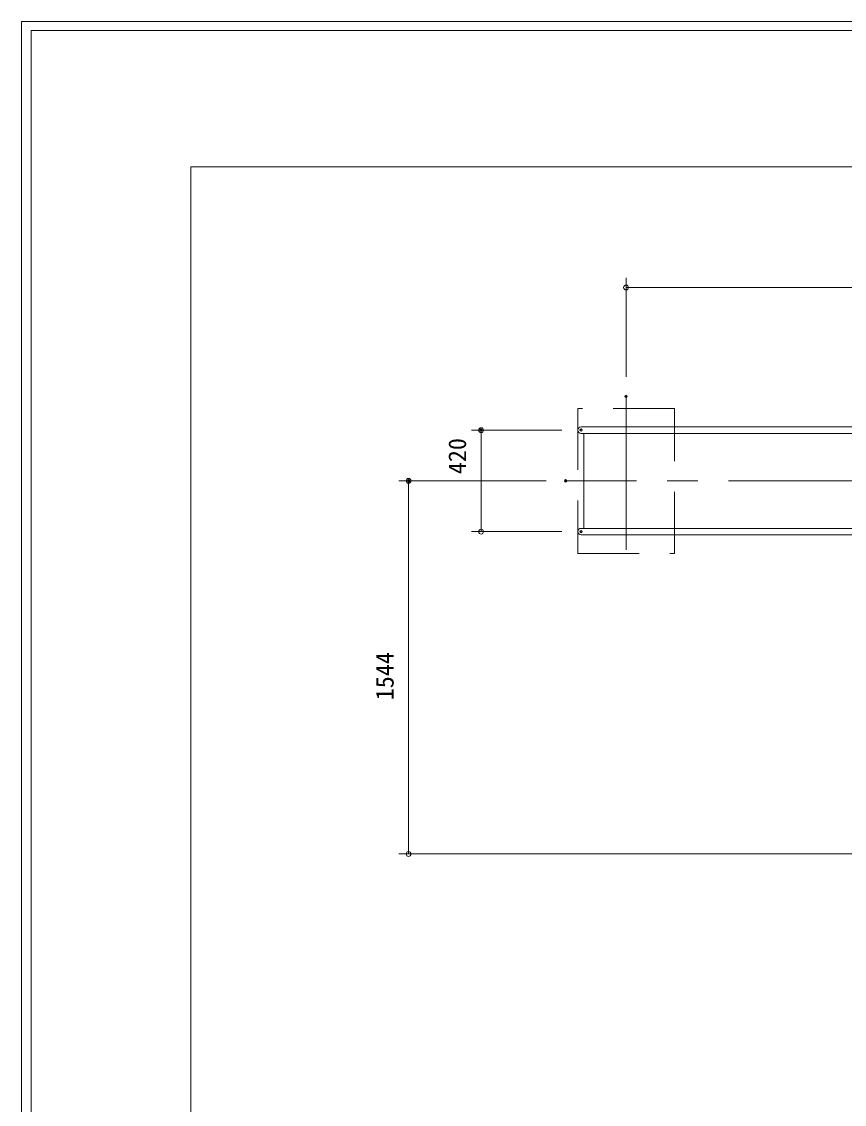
# Model space of a CAD drawing. Units: millimetres at full size, sheet at 1:20; details may follow other scales. Extents: x 10 to 16810, y -17 to 11897.
# Drawn here: x 10 to 3415, y 7417 to 11897 of the extents above; entities that cross this region are included whole.
import ezdxf
from ezdxf.enums import TextEntityAlignment as Align

# ---------------------------------------------------------------- set-up
doc = ezdxf.new("R2010")
doc.units = ezdxf.units.MM
doc.header["$LTSCALE"] = 20
doc.header["$PDMODE"] = 32
doc.header["$PDSIZE"] = 10
doc.linetypes.add('USER1', pattern=[50.8, 31.75, -6.35, 6.35, -6.35])
doc.linetypes.add('USER2', pattern=[19.05, 12.7, -6.35])
for name, color, linetype, lineweight in [('DEFPOINTS_3', 7, 'Continuous', 0), ('LY_2', 7, 'Continuous', 0), ('LY_5', 2, 'Continuous', 18), ('LY_6', 7, 'Continuous', 0)]:
    doc.layers.add(name, color=color, linetype=linetype, lineweight=lineweight)
doc.styles.add('ＭＳ ゴシック', font='')
doc.styles.get('ＭＳ ゴシック').set_extended_font_data('MS Gothic')

# ---------------------------------------------------------------- blocks, each defined once
blk = doc.blocks.new('-011-_DOTBLANK')
at = {"color": 7, "linetype": 'Continuous', "lineweight": 0}
blk.add_line((-0.5, 0), (-1, 0), dxfattribs=at)
blk.add_circle((0, 0), 0.5, dxfattribs=at)

msp = doc.modelspace()

# ---------------------------------------------------------------- linework, layer by layer
at = {"layer": 'DEFPOINTS_3'}
for p, q in [((16810, 11896.7), (10, 11896.7)), ((10, 11896.7), (10, 16.7))]:
    msp.add_line(p, q, dxfattribs=at)
at = {"layer": 'LY_2'}
for p, q in [((710, 11296.7), (710, 616.7)), ((16110, 11296.7), (710, 11296.7))]:
    msp.add_line(p, q, dxfattribs=at)
at = {"layer": 'LY_5', "color": 7, "lineweight": 0}
for p, q in [((16769.92, 11860.11), (50.08, 11860.11)), ((50.08, 11860.11), (50.08, -16.7)), ((2325.3, 10220.3), (5716.51, 10220.3)), ((2325.3, 10193.1), (5716.51, 10193.1)), ((2337.4, 9800.3), (2337.4, 10193.1)), ((2325.3, 9800.3), (5716.51, 9800.3)), ((2325.3, 9773.1), (5716.51, 9773.1))]:
    msp.add_line(p, q, dxfattribs=at)
at = {"layer": 'LY_5', "color": 7, "linetype": 'USER1', "lineweight": 0}
for p, q in [((2511.7, 10346.7), (2511.7, 9646.7)), ((6618.31, 9996.7), (2261.55, 9996.7))]:
    msp.add_line(p, q, dxfattribs=at)
at = {"layer": 'LY_5', "color": 7, "linetype": 'USER2', "lineweight": 0}
for p, q in [((2711.7, 10296.7), (2311.7, 10296.7)), ((2311.7, 10296.7), (2311.7, 9696.7)), ((2711.7, 9696.7), (2711.7, 10296.7)), ((2311.7, 9696.7), (2711.7, 9696.7))]:
    msp.add_line(p, q, dxfattribs=at)
at = {"layer": 'LY_5', "color": 7, "lineweight": 0}
for centre in [(2325.3, 10206.7), (2325.3, 9786.7)]:
    msp.add_arc(centre, 13.6, 90, 270, dxfattribs=at)
at = {"layer": 'LY_6'}
for p, q in [((2511.7, 10426.7), (2511.7, 10836.7)), ((2511.7, 10796.7), (6168.31, 10796.7)), ((2245.3, 10206.7), (1871.55, 10206.7)), ((1911.55, 9786.7), (1911.55, 10206.7)), ((2181.55, 9996.7), (1571.55, 9996.7)), ((1611.55, 8452.95), (1611.55, 9996.7)), ((2245.3, 9786.7), (1871.55, 9786.7)), ((5738.31, 8452.95), (1571.55, 8452.95))]:
    msp.add_line(p, q, dxfattribs=at)
for p in [(2511.7, 10346.7), (1911.55, 10206.7), (2325.3, 10206.7), (1611.55, 9996.7), (2261.55, 9996.7), (2325.3, 9786.7)]:
    msp.add_point(p, dxfattribs=at)

# ---------------------------------------------------------------- block references
at = {"layer": 'LY_6', "xscale": 20, "yscale": 20}
for p, rotation in [((2511.7, 10796.7), 180), ((1911.55, 10206.7), 90), ((1611.55, 9996.7), 90), ((1911.55, 9786.7), 270), ((1611.55, 8452.95), 270)]:
    msp.add_blockref('-011-_DOTBLANK', p, dxfattribs=dict(at, rotation=rotation))

# ---------------------------------------------------------------- texts
at = {"layer": 'LY_6', "style": 'ＭＳ ゴシック'}
for s, p in [('420', (1871.55, 10024.23)), ('1544', (1571.55, 9088.75))]:
    msp.add_text(s, height=73.31, rotation=90, dxfattribs=at).set_placement(p, align=Align.BOTTOM_LEFT)

doc.saveas('drawing.dxf')
